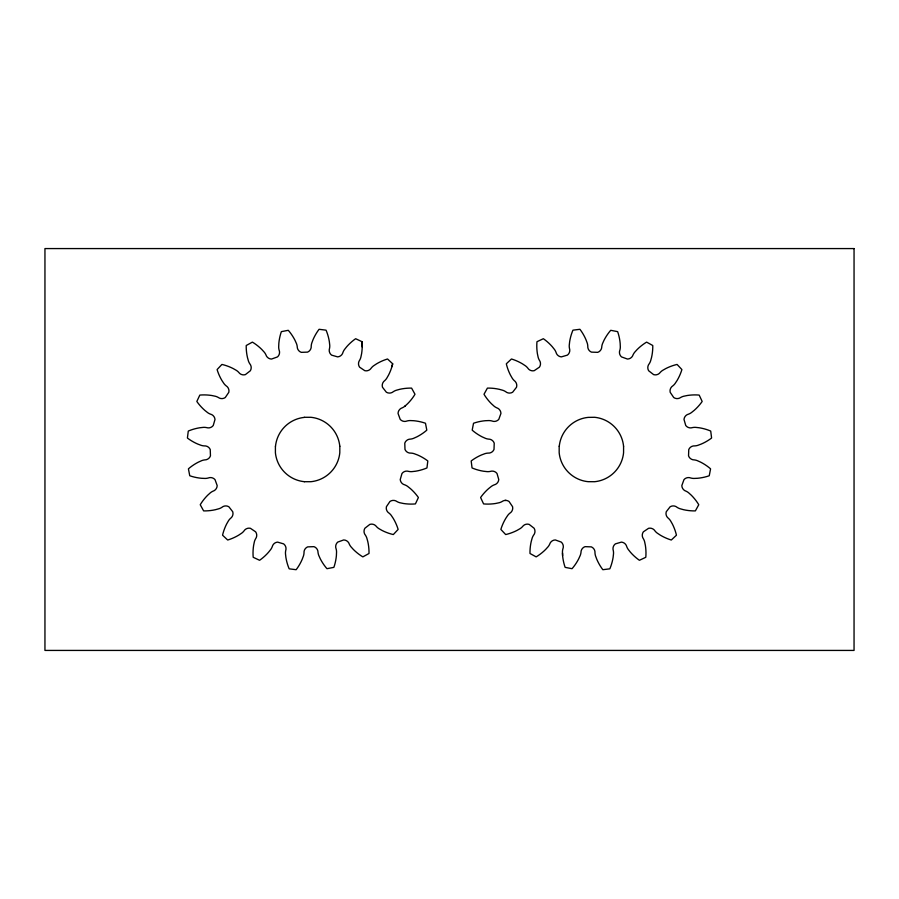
<?xml version="1.0" encoding="UTF-8"?>
<svg xmlns="http://www.w3.org/2000/svg" width="899" height="899" viewBox="0 0 899 899"><rect width="100%" height="100%" fill="white"/><g stroke="black" fill="none" stroke-linecap="round" stroke-linejoin="round"><path stroke-width="1.35" d="M362.207 346.947L362.039 341.71L355.644 338.709A50.097 50.097 0 0 0 346.744 346.688L345.081 348.778A11.799 11.799 0 0 0 343.002 352.273A6.001 6.001 0 0 1 337.653 356.881L331.607 355.139A6.001 6.001 0 0 1 329.528 348.385A11.608 11.608 0 0 0 329.641 344.317L329.349 341.665A50.119 50.119 0 0 0 326.067 330.169L319.066 329.292A50.086 50.086 0 0 0 313.054 339.631L312.122 342.126A11.62 11.62 0 0 0 311.223 346.093A6.012 6.012 0 0 1 307.559 352.127L301.266 352.341A6.012 6.012 0 0 1 297.209 346.553A11.53 11.53 0 0 0 296.052 342.654L294.962 340.227A50.108 50.108 0 0 0 288.287 330.304L281.353 331.641A50.097 50.097 0 0 0 278.836 343.328L278.724 345.991A11.687 11.687 0 0 0 279.095 350.037A6.001 6.001 0 0 1 277.476 356.914L271.554 359.049A6.001 6.001 0 0 1 265.913 354.813A11.53 11.53 0 0 0 263.598 351.453L261.811 349.486A49.984 49.984 0 0 0 252.394 342.114L246.214 345.519A49.996 49.996 0 0 0 247.439 357.42L248.146 359.982A11.665 11.665 0 0 0 249.753 363.724A6.001 6.001 0 0 1 250.338 370.759L245.371 374.625A6.001 6.001 0 0 1 238.685 372.332A11.676 11.676 0 0 0 235.459 369.86L233.144 368.534A50.119 50.119 0 0 0 221.918 364.432L217.097 369.579A50.108 50.108 0 0 0 221.929 380.524L223.402 382.738A11.754 11.754 0 0 0 226.087 385.795A6.001 6.001 0 0 1 228.807 392.312L225.278 397.527A6.012 6.012 0 0 1 218.221 397.414A11.631 11.631 0 0 0 214.378 396.054L211.771 395.504A50.232 50.232 0 0 0 199.825 395.077L196.825 401.471A50.097 50.097 0 0 0 204.803 410.371L206.894 412.034A11.799 11.799 0 0 0 210.388 414.113A6.012 6.012 0 0 1 214.996 419.473L213.243 425.508A6.012 6.012 0 0 1 206.5 427.587A11.608 11.608 0 0 0 202.421 427.474L199.78 427.767A50.086 50.086 0 0 0 188.284 431.048L187.408 438.049A50.007 50.007 0 0 0 197.746 444.061L200.241 444.994A11.631 11.631 0 0 0 204.208 445.893A6.001 6.001 0 0 1 210.242 449.556L210.456 455.849A6.012 6.012 0 0 1 204.669 459.906A11.665 11.665 0 0 0 200.769 461.063L198.342 462.153A49.951 49.951 0 0 0 188.419 468.829L189.756 475.762A50.018 50.018 0 0 0 201.443 478.279L204.107 478.392A11.698 11.698 0 0 0 208.152 478.021A6.012 6.012 0 0 1 215.03 479.65L217.176 485.561A6.012 6.012 0 0 1 212.928 491.214A11.631 11.631 0 0 0 209.568 493.517L207.602 495.304A50.074 50.074 0 0 0 200.23 504.721L203.635 510.902A50.086 50.086 0 0 0 215.535 509.677L218.097 508.969A11.608 11.608 0 0 0 221.839 507.362A6.001 6.001 0 0 1 228.874 506.778L232.74 511.745A6.001 6.001 0 0 1 230.447 518.431A11.867 11.867 0 0 0 227.975 521.656L226.649 523.971A50.119 50.119 0 0 0 222.547 535.197L227.694 540.029A50.007 50.007 0 0 0 238.64 535.186L240.853 533.714A11.687 11.687 0 0 0 243.91 531.039A6.012 6.012 0 0 1 250.428 528.309L255.642 531.837A6.012 6.012 0 0 1 255.53 538.906A11.709 11.709 0 0 0 254.17 542.738L253.63 545.345A50.052 50.052 0 0 0 253.192 557.29L259.586 560.291A50.018 50.018 0 0 0 268.486 552.312L270.149 550.222A11.766 11.766 0 0 0 272.228 546.727A6.012 6.012 0 0 1 277.589 542.119L283.623 543.873A6.001 6.001 0 0 1 285.702 550.626A11.608 11.608 0 0 0 285.59 554.694L285.882 557.335A50.041 50.041 0 0 0 289.163 568.831L296.164 569.708A49.973 49.973 0 0 0 302.176 559.369L303.109 556.874A11.541 11.541 0 0 0 304.008 552.907A6.012 6.012 0 0 1 307.672 546.873L313.965 546.659A6.012 6.012 0 0 1 318.021 552.447A11.799 11.799 0 0 0 319.179 556.346L320.269 558.773A50.119 50.119 0 0 0 326.944 568.696L333.877 567.359A49.984 49.984 0 0 0 336.395 555.672L336.507 553.009A11.732 11.732 0 0 0 336.136 548.963A6.012 6.012 0 0 1 337.754 542.086L343.676 539.951A6.012 6.012 0 0 1 349.329 544.187A11.709 11.709 0 0 0 351.633 547.547L353.419 549.514A50.198 50.198 0 0 0 362.836 556.886L369.017 553.481A50.119 50.119 0 0 0 367.792 541.58L367.084 539.018A11.62 11.62 0 0 0 365.477 535.276A6.012 6.012 0 0 1 364.893 528.241L369.86 524.375A6.012 6.012 0 0 1 376.546 526.668A11.743 11.743 0 0 0 379.771 529.14L382.086 530.466A49.951 49.951 0 0 0 393.312 534.568L398.145 529.421A50.063 50.063 0 0 0 393.301 518.476L391.829 516.262A11.608 11.608 0 0 0 389.143 513.205A6.001 6.001 0 0 1 386.424 506.688L389.952 501.473A6.012 6.012 0 0 1 397.021 501.586A11.631 11.631 0 0 0 400.853 502.946L403.46 503.496A50.052 50.052 0 0 0 415.405 503.923L418.406 497.529A50.119 50.119 0 0 0 410.427 488.629L408.337 486.966A11.631 11.631 0 0 0 404.842 484.887A6.001 6.001 0 0 1 400.235 479.538L401.988 473.492A6.012 6.012 0 0 1 408.742 471.413A11.642 11.642 0 0 0 412.81 471.526L415.45 471.233A50.041 50.041 0 0 0 426.946 467.952L427.823 460.951A50.052 50.052 0 0 0 417.484 454.939L414.99 454.006A11.665 11.665 0 0 0 411.023 453.107A6.012 6.012 0 0 1 404.988 449.444L404.775 443.151A6.001 6.001 0 0 1 410.562 439.094A11.777 11.777 0 0 0 414.461 437.937L416.889 436.847A50.108 50.108 0 0 0 426.811 430.172L425.474 423.238A50.074 50.074 0 0 0 413.787 420.721L411.124 420.608A11.721 11.721 0 0 0 407.078 420.979A6.012 6.012 0 0 1 400.201 419.361L398.055 413.439A6.012 6.012 0 0 1 402.303 407.798A11.676 11.676 0 0 0 405.663 405.494L407.629 403.696A50.086 50.086 0 0 0 415.001 394.279L411.596 388.11A49.996 49.996 0 0 0 399.695 389.323L397.133 390.031A11.721 11.721 0 0 0 393.391 391.638A6.001 6.001 0 0 1 386.356 392.222L382.491 387.255A6.012 6.012 0 0 1 384.783 380.569A11.754 11.754 0 0 0 387.255 377.344L388.582 375.029A50.074 50.074 0 0 0 392.683 363.803L387.536 358.982A50.142 50.142 0 0 0 376.591 363.814L374.377 365.286A11.631 11.631 0 0 0 371.321 367.972A6.012 6.012 0 0 1 364.803 370.691L359.589 367.163A6.001 6.001 0 0 1 359.701 360.106A11.698 11.698 0 0 0 361.061 356.262L361.612 353.655A50.052 50.052 0 0 0 362.039 341.71M275.409 446.185L275.409 452.815A32.319 32.319 0 0 0 304.379 481.684M559.178 446.185L559.178 452.815A32.319 32.319 0 0 0 588.148 481.684L594.689 481.707A32.319 32.319 0 0 0 623.569 452.804L623.591 446.185M392.683 363.803L391.919 366.702L392.324 365.252M405.471 405.663L405.471 405.663A10.181 10.181 0 0 1 404.898 406.168M505.036 500.406L505.957 500.395M304.3 417.293L310.93 417.293A32.319 32.319 0 0 1 339.8 446.264M304.3 481.707L310.93 481.707A32.319 32.319 0 0 0 339.8 452.804L339.822 446.185M562.493 553.009L562.605 555.672A49.984 49.984 0 0 0 565.123 567.359L572.056 568.696A50.119 50.119 0 0 0 578.731 558.773L579.821 556.346A11.507 11.507 0 0 0 580.979 552.447A6.001 6.001 0 0 1 585.035 546.659L591.328 546.873A6.012 6.012 0 0 1 594.992 552.907A11.665 11.665 0 0 0 595.891 556.874L596.824 559.369A50.052 50.052 0 0 0 602.824 569.708L609.837 568.831A50.041 50.041 0 0 0 613.118 557.335L613.41 554.694A11.608 11.608 0 0 0 613.298 550.626A6.001 6.001 0 0 1 615.377 543.873L621.411 542.119A6.012 6.012 0 0 1 626.772 546.727A11.766 11.766 0 0 0 628.851 550.222L630.514 552.312A50.018 50.018 0 0 0 639.414 560.291L645.808 557.29A50.052 50.052 0 0 0 645.37 545.345L644.83 542.738A11.665 11.665 0 0 0 643.47 538.906A6.001 6.001 0 0 1 643.358 531.837L648.572 528.309A6.001 6.001 0 0 1 655.079 531.039A11.631 11.631 0 0 0 658.147 533.714L660.36 535.186A50.063 50.063 0 0 0 671.306 540.029L676.453 535.197A50.029 50.029 0 0 0 672.351 523.971L671.025 521.656A11.743 11.743 0 0 0 668.553 518.431A6.012 6.012 0 0 1 666.26 511.745L670.126 506.778A6.001 6.001 0 0 1 677.161 507.362A11.732 11.732 0 0 0 680.903 508.969L683.465 509.677A50.086 50.086 0 0 0 695.365 510.902L698.77 504.721A50.142 50.142 0 0 0 691.398 495.304L689.432 493.517A11.676 11.676 0 0 0 686.072 491.202A6.012 6.012 0 0 1 681.835 485.561L683.97 479.65A6.012 6.012 0 0 1 690.848 478.021A11.687 11.687 0 0 0 694.893 478.392L697.557 478.279A49.984 49.984 0 0 0 709.244 475.762L710.581 468.829A49.996 49.996 0 0 0 700.658 462.153L698.231 461.063A11.777 11.777 0 0 0 694.331 459.906A6.012 6.012 0 0 1 688.544 455.849L688.758 449.556A6.012 6.012 0 0 1 694.792 445.893A11.631 11.631 0 0 0 698.759 444.994L701.254 444.061A49.973 49.973 0 0 0 711.592 438.049L710.716 431.048A50.041 50.041 0 0 0 699.22 427.767L696.579 427.474A11.608 11.608 0 0 0 692.5 427.587A6.012 6.012 0 0 1 685.746 425.508L684.004 419.473A6.012 6.012 0 0 1 688.612 414.113A11.665 11.665 0 0 0 692.106 412.034L694.197 410.371A50.018 50.018 0 0 0 702.175 401.471L699.175 395.077A50.142 50.142 0 0 0 687.229 395.504L684.622 396.054A11.631 11.631 0 0 0 680.779 397.414A6.012 6.012 0 0 1 673.722 397.527L670.193 392.312A6.001 6.001 0 0 1 672.913 385.795A11.597 11.597 0 0 0 675.599 382.738L677.071 380.524A50.041 50.041 0 0 0 681.903 369.579L677.082 364.432A50.119 50.119 0 0 0 665.856 368.534L663.541 369.86A11.676 11.676 0 0 0 660.316 372.332A6.012 6.012 0 0 1 653.629 374.625L648.662 370.759A6.012 6.012 0 0 1 649.247 363.724A11.62 11.62 0 0 0 650.854 359.982L651.561 357.42A50.086 50.086 0 0 0 652.775 345.519L646.606 342.114A50.052 50.052 0 0 0 637.189 349.486L635.402 351.453A11.721 11.721 0 0 0 633.087 354.813A6.001 6.001 0 0 1 627.446 359.049L621.524 356.914A6.001 6.001 0 0 1 619.905 350.037A11.732 11.732 0 0 0 620.276 345.991L620.164 343.328A50.007 50.007 0 0 0 617.647 331.641L610.713 330.304A50.108 50.108 0 0 0 604.038 340.227L602.948 342.654A11.799 11.799 0 0 0 601.791 346.553A6.012 6.012 0 0 1 597.734 352.341L591.441 352.127A6.001 6.001 0 0 1 587.777 346.093A11.53 11.53 0 0 0 586.878 342.126L585.946 339.631A50.018 50.018 0 0 0 579.934 329.292L572.933 330.169A50.029 50.029 0 0 0 569.651 341.665L569.359 344.317A11.608 11.608 0 0 0 569.472 348.385A6.012 6.012 0 0 1 567.393 355.127L561.347 356.881A6.012 6.012 0 0 1 555.998 352.273A11.799 11.799 0 0 0 553.919 348.778L552.256 346.688A50.097 50.097 0 0 0 543.356 338.709L536.961 341.71A50.052 50.052 0 0 0 537.388 353.655L537.939 356.262A11.743 11.743 0 0 0 539.299 360.106A6.012 6.012 0 0 1 539.411 367.163L534.197 370.691A6.012 6.012 0 0 1 527.679 367.961A11.687 11.687 0 0 0 524.623 365.286L522.398 363.814A50.086 50.086 0 0 0 511.464 358.982L506.317 363.803A50.175 50.175 0 0 0 510.418 375.029L511.745 377.344A11.878 11.878 0 0 0 514.217 380.569A6.001 6.001 0 0 1 516.509 387.255L512.644 392.222A6.001 6.001 0 0 1 505.609 391.638A11.575 11.575 0 0 0 501.867 390.031L499.305 389.323A50.097 50.097 0 0 0 487.404 388.098L483.999 394.279A50.018 50.018 0 0 0 491.371 403.696L493.337 405.483A11.552 11.552 0 0 0 496.697 407.798A6.012 6.012 0 0 1 500.934 413.439L498.799 419.35A6.001 6.001 0 0 1 491.922 420.979A11.732 11.732 0 0 0 487.876 420.608L485.213 420.721A50.108 50.108 0 0 0 473.526 423.238L472.189 430.172A50.108 50.108 0 0 0 482.111 436.847L484.539 437.937A11.709 11.709 0 0 0 488.438 439.094A6.012 6.012 0 0 1 494.225 443.151L494.012 449.444A6.001 6.001 0 0 1 487.977 453.107A11.665 11.665 0 0 0 484.01 454.006L481.516 454.939A50.074 50.074 0 0 0 471.177 460.951L472.054 467.952A50.074 50.074 0 0 0 483.55 471.233L486.19 471.526A11.563 11.563 0 0 0 490.258 471.413A6.012 6.012 0 0 1 497.012 473.492L498.765 479.538A6.001 6.001 0 0 1 494.158 484.887A11.811 11.811 0 0 0 490.652 486.966L488.573 488.629A50.108 50.108 0 0 0 480.594 497.529L483.595 503.923A50.041 50.041 0 0 0 495.54 503.496L498.147 502.946A11.586 11.586 0 0 0 501.979 501.586A6.001 6.001 0 0 1 509.036 501.473L512.576 506.688A6.001 6.001 0 0 1 509.845 513.205A11.766 11.766 0 0 0 507.16 516.262L505.699 518.476A50.142 50.142 0 0 0 500.855 529.421L505.688 534.568A49.973 49.973 0 0 0 516.914 530.466L519.229 529.14A11.743 11.743 0 0 0 522.454 526.668A6.012 6.012 0 0 1 529.14 524.375L534.107 528.241A6.001 6.001 0 0 1 533.523 535.276A11.665 11.665 0 0 0 531.916 539.018L531.208 541.58A50.018 50.018 0 0 0 529.983 553.481L536.164 556.886A50.13 50.13 0 0 0 545.581 549.514L547.367 547.547A11.518 11.518 0 0 0 549.671 544.187A6.012 6.012 0 0 1 555.324 539.951L561.246 542.086A6.012 6.012 0 0 1 562.864 548.963A11.687 11.687 0 0 0 562.493 553.009L562.605 555.672M559.268 446.264A32.319 32.319 0 0 1 588.148 417.383L594.689 417.293A32.319 32.319 0 0 1 623.569 446.252M275.499 446.264A32.319 32.319 0 0 1 304.379 417.383M854.05 248.573L44.95 248.573L44.95 650.426L854.05 650.426L854.05 248.573"/></g></svg>
